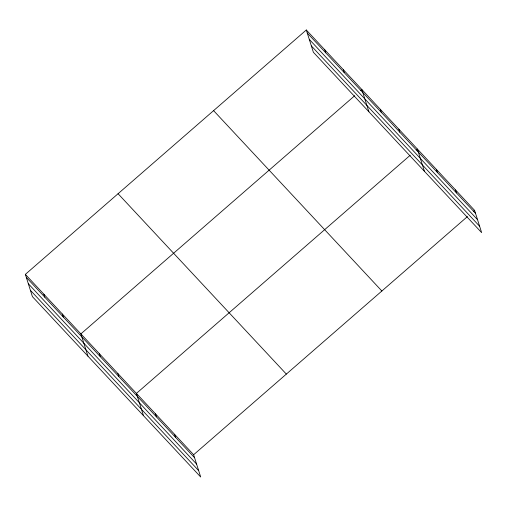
<?xml version="1.0" encoding="UTF-8"?>
<svg xmlns="http://www.w3.org/2000/svg" width="507" height="507" viewBox="0 0 507 507"><rect width="100%" height="100%" fill="white"/><g stroke="black" fill="none" stroke-linecap="round" stroke-linejoin="round"><path stroke-width="0.76" d="M25.35 274.369L193.63 454.741L200.696 477.011L32.416 296.639L25.35 274.369L306.304 29.989L474.584 210.361L481.65 232.631L313.37 52.259L306.304 29.989M354.704 95.715L80.886 333.891L87.945 356.161M360.648 90.544L361.84 89.511L368.9 111.781M410.239 155.237L136.415 393.413L143.481 415.683M416.184 150.072L417.369 149.033L424.435 171.303M193.63 454.741L467.454 216.565M473.399 211.4L474.584 210.361M307.255 32.974L475.534 213.352M309.27 39.337L477.55 219.715M311.349 45.896L479.635 226.274M213.586 110.634L381.872 291.012M118.068 193.718L286.347 374.096M26.301 277.354L194.58 457.732M28.316 283.717L196.596 464.095M30.395 290.277L198.674 470.648M455.514 189.922L456.465 192.907M436.445 169.477L437.389 172.469M398.857 129.196L399.808 132.181M380.345 109.354L381.296 112.345M343.328 69.668L344.272 72.659M324.816 49.825L325.767 52.817M174.56 434.303L175.504 437.288M155.484 413.858L156.435 416.849M117.903 373.577L118.853 376.562M99.391 353.734L100.342 356.719M62.374 314.048L63.318 317.04M43.862 294.206L44.806 297.197"/></g></svg>
